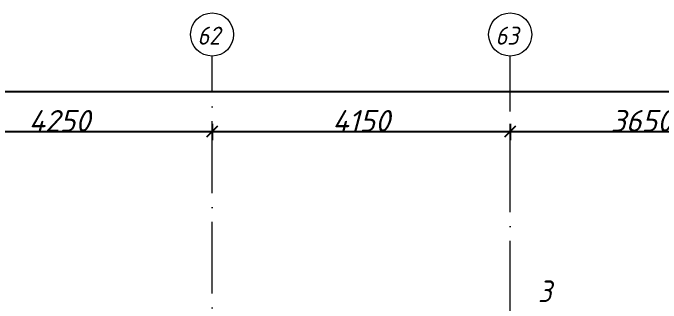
# Model space of a CAD drawing. Header units: millimetres. Extents: x -537608 to 253996, y -217170 to 186033.
# Drawn here: x -88108 to -79085, y 181993 to 186033 of the extents above; entities that cross this region are included whole.
import ezdxf

# ---------------------------------------------------------------- set-up
doc = ezdxf.new("R2010")
doc.units = ezdxf.units.MM
doc.linetypes.add('50_200_ШТРИХ_1Т_ш5_п1_п1_', pattern=[1400, 1000, -200, 0, -200])
for name, color, linetype, lineweight in [('A-____-____-DIMS', 7, 'Continuous', 9), ('G-____-____-SYMB', 7, 'Continuous', 9), ('S-GRID-____-IDEN', 7, 'Continuous', 9), ('S-GRID-____-OTLN-1', 7, '50_200_ШТРИХ_1Т_ш5_п1_п1_', 9)]:
    doc.layers.add(name, color=color, linetype=linetype, lineweight=lineweight)
doc.styles.add('ISOCPEUR_I', font='isocpeui.ttf', dxfattribs={"height": 300})
doc.styles.add('ISOCPEUR_I_10', font='isocpeui.ttf', dxfattribs={"width": 0.9, "height": 180})
doc.styles.add('ISOCPEUR_I_9', font='isocpeui.ttf', dxfattribs={"width": 0.9, "height": 250})
doc.dimstyles.new('ISO-2_5_0_9К_БОЛЬШОЙ_ОСИ', dxfattribs={"dimscale": 304.8, "dimtxt": 248.995294, "dimasz": 0.492126, "dimexe": 0.393701, "dimexo": 0, "dimgap": 0, "dimtad": 1, "dimdec": 0, "dimzin": 0, "dimdsep": 46, "dimtxsty": 'ISOCPEUR_I', "dimblk1": 'OBLIQUE', "dimblk2": 'OBLIQUE', "dimsah": 1, "dimcen": 0.09, "dimdle": 0.393701, "dimazin": 0, "dimtfac": 1, "dimtdec": 4, "dimtix": 1, "dimtmove": 0, "dimatfit": 3, "dimfxl": 1, "dimtvp": 1, "dimtolj": 1, "dimtzin": 0, "dimarcsym": 2})
doc.dimstyles.new('ISO-2_5_0_9К_БОЛЬШОЙ_ОСИ_2', dxfattribs={"dimscale": 304.8, "dimtxt": 248.995294, "dimasz": 0.492126, "dimexe": 0.393701, "dimexo": 0, "dimgap": 0, "dimtad": 1, "dimdec": 0, "dimzin": 0, "dimdsep": 46, "dimtxsty": 'ISOCPEUR_I_9', "dimblk1": 'OBLIQUE', "dimblk2": 'OBLIQUE', "dimsah": 1, "dimcen": 0.09, "dimdle": 0.393701, "dimazin": 0, "dimtfac": 1, "dimtdec": 4, "dimtix": 1, "dimtmove": 2, "dimatfit": 3, "dimfxl": 1, "dimtvp": 1, "dimtolj": 1, "dimtzin": 0, "dimarcsym": 2})

# ---------------------------------------------------------------- blocks, each defined once
blk = doc.blocks.new('Ось сетки - Круг_Ø6_00__ISO-2_5_0_9K_-25732049-АР1_План отверстий 3 этажа в осях 1-64_Ю-ЯЯ')
at = {"layer": 'S-GRID-____-IDEN'}
blk.add_circle((0, 0), 3, dxfattribs=at)
blk = doc.blocks.new('_Oblique')
at = {"color": 0, "linetype": 'ByBlock', "lineweight": -2}
blk.add_line((-0.5, -0.5), (0.5, 0.5), dxfattribs=at)
blk = doc.blocks.new('*D985')
at = {"layer": 'A-____-____-DIMS', "color": 0, "lineweight": -2, "transparency": 16777216}
for p, q in [((-89585, 184486.6), (-89585, 184260.6)), ((-85335, 184486.6), (-85335, 184260.6)), ((-89705, 184380.6), (-85215, 184380.6))]:
    blk.add_line(p, q, dxfattribs=at)
at = {"layer": 'Defpoints', "color": 0, "transparency": 16777216}
for p in [(-89585, 184486.6), (-85335, 184486.6), (-85335, 184380.6)]:
    blk.add_point(p, dxfattribs=at)
at = {"layer": 'A-____-____-DIMS', "color": 0, "lineweight": -2, "transparency": 16777216, "xscale": 150, "yscale": 150, "zscale": 150, "rotation": 180}
blk.add_blockref('_Oblique', (-89585, 184380.6), dxfattribs=at)
at = {"layer": 'A-____-____-DIMS', "color": 0, "lineweight": -2, "transparency": 16777216, "xscale": 150, "yscale": 150, "zscale": 150}
blk.add_blockref('_Oblique', (-85335, 184380.6), dxfattribs=at)
at = {"layer": 'A-____-____-DIMS', "color": 0, "transparency": 16777216, "insert": (-87460, 184530.6), "char_height": 300, "width": 781.462, "attachment_point": 5, "style": 'ISOCPEUR_I'}
blk.add_mtext('\\A1;4250', dxfattribs=at)
blk = doc.blocks.new('*D986')
at = {"layer": 'A-____-____-DIMS', "color": 0, "lineweight": -2, "transparency": 16777216}
for p, q in [((-85335, 184486.6), (-85335, 184260.6)), ((-81185, 184486.6), (-81185, 184260.6)), ((-85455, 184380.6), (-81065, 184380.6))]:
    blk.add_line(p, q, dxfattribs=at)
at = {"layer": 'Defpoints', "color": 0, "transparency": 16777216}
for p in [(-85335, 184486.6), (-81185, 184486.6), (-81185, 184380.6)]:
    blk.add_point(p, dxfattribs=at)
at = {"layer": 'A-____-____-DIMS', "color": 0, "lineweight": -2, "transparency": 16777216, "xscale": 150, "yscale": 150, "zscale": 150, "rotation": 180}
blk.add_blockref('_Oblique', (-85335, 184380.6), dxfattribs=at)
at = {"layer": 'A-____-____-DIMS', "color": 0, "lineweight": -2, "transparency": 16777216, "xscale": 150, "yscale": 150, "zscale": 150}
blk.add_blockref('_Oblique', (-81185, 184380.6), dxfattribs=at)
at = {"layer": 'A-____-____-DIMS', "color": 0, "transparency": 16777216, "insert": (-83260, 184530.6), "char_height": 300, "width": 724.002, "attachment_point": 5, "style": 'ISOCPEUR_I'}
blk.add_mtext('\\A1;4150', dxfattribs=at)
blk = doc.blocks.new('*D987')
at = {"layer": 'A-____-____-DIMS', "color": 0, "lineweight": -2, "transparency": 16777216}
for p, q in [((-81185, 184486.6), (-81185, 184260.6)), ((-77535, 184486.6), (-77535, 184260.6)), ((-81305, 184380.6), (-77415, 184380.6))]:
    blk.add_line(p, q, dxfattribs=at)
at = {"layer": 'Defpoints', "color": 0, "transparency": 16777216}
for p in [(-81185, 184486.6), (-77535, 184486.6), (-77535, 184380.6)]:
    blk.add_point(p, dxfattribs=at)
at = {"layer": 'A-____-____-DIMS', "color": 0, "lineweight": -2, "transparency": 16777216, "xscale": 150, "yscale": 150, "zscale": 150, "rotation": 180}
blk.add_blockref('_Oblique', (-81185, 184380.6), dxfattribs=at)
at = {"layer": 'A-____-____-DIMS', "color": 0, "lineweight": -2, "transparency": 16777216, "xscale": 150, "yscale": 150, "zscale": 150}
blk.add_blockref('_Oblique', (-77535, 184380.6), dxfattribs=at)
at = {"layer": 'A-____-____-DIMS', "color": 0, "transparency": 16777216, "insert": (-79360, 184530.6), "char_height": 300, "width": 758.478, "attachment_point": 5, "style": 'ISOCPEUR_I'}
blk.add_mtext('\\A1;3650', dxfattribs=at)
blk = doc.blocks.new('*D988')
at = {"layer": 'A-____-____-DIMS', "color": 0, "lineweight": -2, "transparency": 16777216}
for p, q in [((-181035, 185038.8), (-181035, 184812.8)), ((-77535, 185038.8), (-77535, 184812.8)), ((-181155, 184932.8), (-129801.6, 184932.8)), ((-77415, 184932.8), (-128922.6, 184932.8))]:
    blk.add_line(p, q, dxfattribs=at)
at = {"layer": 'Defpoints', "color": 0, "transparency": 16777216}
for p in [(-181035, 185038.8), (-77535, 185038.8), (-77535, 184932.8)]:
    blk.add_point(p, dxfattribs=at)
at = {"layer": 'A-____-____-DIMS', "color": 0, "lineweight": -2, "transparency": 16777216, "xscale": 150, "yscale": 150, "zscale": 150, "rotation": 180}
blk.add_blockref('_Oblique', (-181035, 184932.8), dxfattribs=at)
at = {"layer": 'A-____-____-DIMS', "color": 0, "lineweight": -2, "transparency": 16777216, "xscale": 150, "yscale": 150, "zscale": 150}
blk.add_blockref('_Oblique', (-77535, 184932.8), dxfattribs=at)
at = {"layer": 'A-____-____-DIMS', "color": 0, "transparency": 16777216, "insert": (-129902.2, 185259.4), "char_height": 250, "width": 1080.257, "attachment_point": 1, "line_spacing_factor": 1.149209, "style": 'ISOCPEUR_I_9'}
blk.add_mtext('\\A1;103500', dxfattribs=at)

msp = doc.modelspace()

# ---------------------------------------------------------------- linework, layer by layer
at = {"layer": 'S-GRID-____-OTLN-1'}
for p, q in [((-85334.9702, 134521.1558), (-85334.9702, 185432.9652)), ((-81184.9702, 144056.7962), (-81184.9702, 185432.9652))]:
    msp.add_line(p, q, dxfattribs=at)

# ---------------------------------------------------------------- block references
at = {"layer": 'S-GRID-____-IDEN', "xscale": 99.99999999999993, "yscale": 99.99999999999993, "zscale": 99.99999999999993}
for p in [(-85334.9702, 185732.9652), (-81184.9702, 185732.9652)]:
    msp.add_blockref('Ось сетки - Круг_Ø6_00__ISO-2_5_0_9K_-25732049-АР1_План отверстий 3 этажа в осях 1-64_Ю-ЯЯ', p, dxfattribs=at)

# ---------------------------------------------------------------- texts
at = {"layer": 'G-____-____-SYMB', "insert": (-80797.3995, 182306.8876), "char_height": 300, "width": 256.54, "attachment_point": 1, "style": 'ISOCPEUR_I_10'}
msp.add_mtext('\\fISOCPEUR|b0|i1|c204|p34|;3', dxfattribs=at)
at = {"layer": 'S-GRID-____-IDEN', "char_height": 250, "width": 404.0505, "attachment_point": 1, "style": 'ISOCPEUR_I_9'}
for s, insert in [('62', (-85539.8985, 185841.7399)), ('63', (-81389.8985, 185841.7399))]:
    msp.add_mtext(s, dxfattribs=dict(at, insert=insert))

# ---------------------------------------------------------------- dimensions: what is measured, and where the dimension line sits
at = {"layer": 'A-____-____-DIMS'}
dim = msp.add_linear_dim(base=(-77534.9702, 184932.7824), p1=(-181034.9702, 185038.8484), p2=(-77534.9702, 185038.8484), dimstyle='ISO-2_5_0_9К_БОЛЬШОЙ_ОСИ_2', override={"dimpost": '<>', "dimfxl": 103500}, dxfattribs=at)
dim.commit()
dim.dimension.update_dxf_attribs({"geometry": '*D988', "text_midpoint": (-129362.1199, 185092.7297), "dimtype": 160})
for base, p1, p2, override, picture, middle in [((-85334.9702, 184380.5631), (-89584.9702, 184486.6291), (-85334.9702, 184486.6291), {"dimpost": '<>', "dimfxl": 4250}, '*D985', (-87459.9702, 184530.5631)), ((-81184.9702, 184380.5631), (-85334.9702, 184486.6291), (-81184.9702, 184486.6291), {"dimpost": '<>', "dimfxl": 4150}, '*D986', (-83259.9702, 184530.5631)), ((-77534.9702, 184380.5631), (-81184.9702, 184486.6291), (-77534.9702, 184486.6291), {"dimpost": '<>', "dimfxl": 3650}, '*D987', (-79359.9702, 184530.5631))]:
    dim = msp.add_linear_dim(base=base, p1=p1, p2=p2, dimstyle='ISO-2_5_0_9К_БОЛЬШОЙ_ОСИ', override=override, dxfattribs=at)
    dim.commit()
    dim.dimension.update_dxf_attribs({"geometry": picture, "text_midpoint": middle})

doc.saveas('drawing.dxf')
